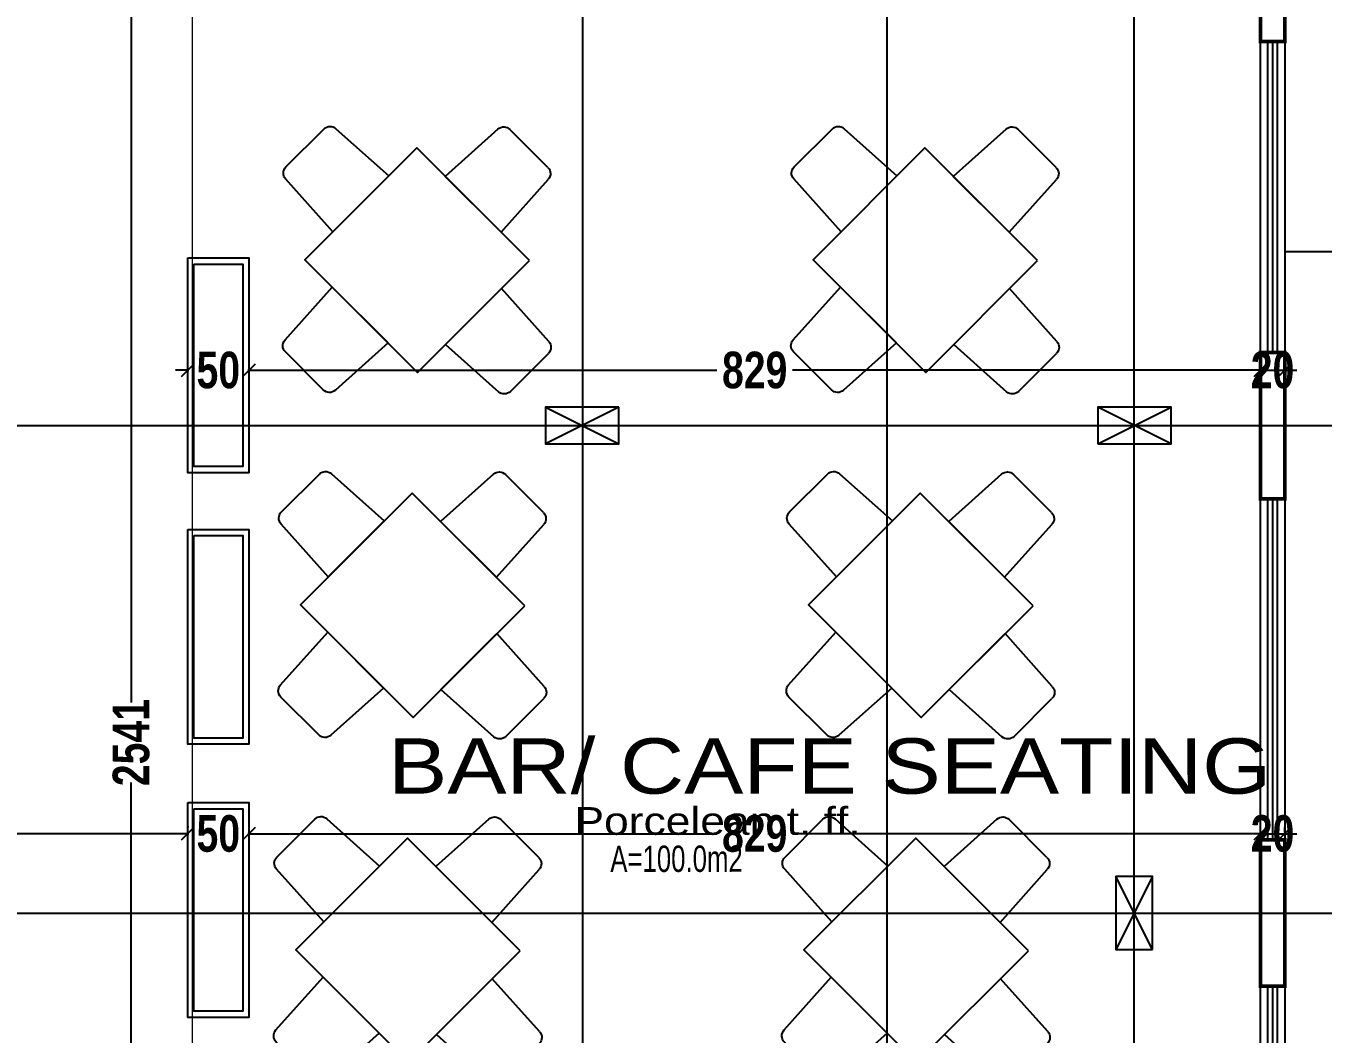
# Model space of a CAD drawing. Extents: x 285329 to 658348, y -83126 to -16980.
# Drawn here: x 337257 to 338321, y -41072 to -40245 of the extents above; entities that cross this region are included whole.
import ezdxf

# ---------------------------------------------------------------- set-up
doc = ezdxf.new("R2010")
doc.units = 0
doc.layers.get('0').update_dxf_attribs({"linetype": 'CONTINUOUS'})
doc.layers.get('DEFPOINTS').update_dxf_attribs({"color": 9, "linetype": 'CONTINUOUS'})
for name, color, linetype, lineweight in [('A-text finishing', 6, 'CONTINUOUS', 13), ('A-text function', 30, 'CONTINUOUS', 20), ('VIS', 8, 'CONTINUOUS', 18)]:
    doc.layers.add(name, color=color, linetype=linetype, lineweight=lineweight)
for name, color, linetype in [('AXIS', 1, 'CONTINUOUS'), ('COLUMN', 5, 'CONTINUOUS'), ('FURNITURE', 4, 'CONTINUOUS'), ('TEXT', 3, 'CONTINUOUS'), ('WALL', 7, 'CONTINUOUS'), ('WALL1', 2, 'CONTINUOUS')]:
    doc.layers.add(name, color=color, linetype=linetype)
doc.styles.add('ARIAL', font='BOD_CB.TTF', dxfattribs={"width": 1.2})
doc.styles.add('CITYBLUEPRINT', font='cityb___.ttf', dxfattribs={"width": 0.8})
doc.styles.get("Standard").update_dxf_attribs({"font": 'sanss___.ttf', "height": 15})
doc.dimstyles.new('50', dxfattribs={"dimtxt": 30, "dimasz": 10, "dimexe": 5, "dimexo": 6, "dimgap": 5, "dimtad": 0, "dimdec": 0, "dimdsep": 46, "dimtxsty": 'CITYBLUEPRINT', "dimblk1": 'OBLIQUE', "dimblk2": 'OBLIQUE', "dimsah": 1, "dimcen": 0.05, "dimdle": 0.03, "dimclre": 22, "dimclrt": 7, "dimadec": 0, "dimazin": 0, "dimtfac": 1, "dimtdec": 0, "dimtix": 1, "dimtmove": 0, "dimatfit": 3, "dimldrblk": 'OBLIQUE', "dimfxl": 1, "dimtolj": 1, "dimtzin": 0, "dimarcsym": 0})

# ---------------------------------------------------------------- blocks, each defined once
blk = doc.blocks.new('T')
at = {"layer": 'FURNITURE'}
for p, q in [((59.79, 45), (29.25, 45)), ((24.26, 40.28), (22.02, 0)), ((67.02, 0), (64.78, 40.28)), ((67.02, 0), (22.02, 0)), ((0, -22.5), (-40.28, -24.74)), ((0, -22.5), (0, -67.5)), ((90.71, -22.5), (130.99, -24.74)), ((90.71, -22.5), (90.71, -67.5)), ((-45, -29.73), (-45, -60.27)), ((135.71, -29.73), (135.71, -60.27)), ((-40.28, -65.26), (0, -67.5)), ((130.99, -65.26), (90.71, -67.5)), ((67.86, -90), (22.86, -90)), ((25.09, -130.28), (22.86, -90)), ((67.86, -90), (65.62, -130.28)), ((60.63, -135), (30.09, -135))]:
    blk.add_line(p, q, dxfattribs=at)
blk.add_lwpolyline([(90.71, -90), (0, -90), (0, 0), (90.71, 0)], close=True, dxfattribs=at)
for centre, start, end in [((29.25, 40), 90, 176.82017), ((59.79, 40), 3.17983, 90), ((-40, -29.73), 93.17983, 180), ((130.71, -29.73), 0, 86.82017), ((-40, -60.27), 180, 266.82017), ((130.71, -60.27), 273.17983, 0), ((30.09, -130), 183.17983, 270), ((60.63, -130), 270, 356.82017)]:
    blk.add_arc(centre, 5, start, end, dxfattribs=at)
at = {"layer": 'WALL'}
blk.add_line((124.22, -65), (124.22, -65), dxfattribs=at)
blk = doc.blocks.new('COLUMN')
at = {"layer": 'AXIS'}
for p, q in [((236924.7, -9644.3), (236984.7, -9674.3)), ((236984.7, -9644.3), (236924.7, -9674.3))]:
    blk.add_line(p, q, dxfattribs=at)
at = {"layer": 'COLUMN'}
blk.add_lwpolyline([(236924.7, -9644.3), (236984.7, -9644.3), (236984.7, -9674.3), (236924.7, -9674.3)], close=True, dxfattribs=at)
blk = doc.blocks.new('cbcb')
at = {"layer": 'AXIS'}
for p, q in [((328671.3, -10741.8), (328670.7, -14326.1)), ((329123.2, -10741.8), (329122.7, -14326.1)), ((327229.2, -12204), (329570.3, -12204)), ((327222.6, -12603.7), (329572, -12603.7))]:
    blk.add_line(p, q, dxfattribs=at)
at = {"layer": 'WALL', "linetype": 'Continuous', "ltscale": 3}
blk.add_lwpolyline([(329108.2, -12211.8), (329108, -12211.8)], dxfattribs=at)
at = {"layer": 'WALL', "linetype": 'Continuous', "xscale": -1}
blk.add_blockref('COLUMN', (565625.4, -2544.7), dxfattribs=at)
for p, rotation in [((92168.8, -21863.3), 180), ((338782.5, -249558.4), 270)]:
    blk.add_blockref('COLUMN', p, dxfattribs=dict(at, rotation=rotation))
blk = doc.blocks.new('_Oblique')
at = {"color": 0, "lineweight": -2}
blk.add_line((-0.5, -0.5), (0.5, 0.5), dxfattribs=at)
blk = doc.blocks.new('*D2259')
at = {"layer": 'DEFPOINTS', "color": 0, "linetype": 'Continuous', "lineweight": 5, "transparency": 16777216}
for p in [(337393.6, -39562.5), (337339.4, -42103.4), (337343.6, -42103.4)]:
    blk.add_point(p, dxfattribs=at)
at = {"layer": 'VIS', "color": 22, "linetype": 'Continuous', "lineweight": -2, "transparency": 16777216}
for p, q in [((337387.6, -39562.5), (337338.6, -39562.5)), ((337345.4, -42103.4), (337348.6, -42103.4))]:
    blk.add_line(p, q, dxfattribs=at)
at = {"layer": 'VIS', "color": 0, "linetype": 'Continuous', "lineweight": -2, "transparency": 16777216}
for p, q in [((337343.6, -39562.5), (337343.6, -40800.1)), ((337343.6, -42103.5), (337343.6, -40865.8))]:
    blk.add_line(p, q, dxfattribs=at)
at = {"layer": 'VIS', "color": 0, "linetype": 'Continuous', "lineweight": -2, "transparency": 16777216, "xscale": 10, "yscale": 10, "zscale": 10}
for p, rotation in [((337343.6, -39562.5), 90), ((337343.6, -42103.4), 270)]:
    blk.add_blockref('_Oblique', p, dxfattribs=dict(at, rotation=rotation))
at = {"layer": 'VIS', "color": 7, "linetype": 'Continuous', "lineweight": 5, "transparency": 16777216, "insert": (337343.6, -40833), "char_height": 30, "attachment_point": 5, "rotation": 90, "style": 'CITYBLUEPRINT'}
blk.add_mtext('\\A1;2541', dxfattribs=at)
blk = doc.blocks.new('*D2269')
at = {"layer": 'DEFPOINTS', "color": 0, "linetype": 'Continuous', "lineweight": 5, "transparency": 16777216}
for p in [(337963, -40149.3), (337963, -42253.6), (337977.9, -42253.6)]:
    blk.add_point(p, dxfattribs=at)
at = {"layer": 'VIS', "color": 22, "linetype": 'Continuous', "lineweight": -2, "transparency": 16777216}
for p, q in [((337957, -40149.3), (337958, -40149.3)), ((337971.9, -42253.6), (337958, -42253.6))]:
    blk.add_line(p, q, dxfattribs=at)
at = {"layer": 'VIS', "color": 0, "linetype": 'Continuous', "lineweight": -2, "transparency": 16777216}
for p, q in [((337963, -40149.3), (337963, -41165.3)), ((337963, -42253.6), (337963, -41237.6))]:
    blk.add_line(p, q, dxfattribs=at)
at = {"layer": 'VIS', "color": 0, "linetype": 'Continuous', "lineweight": -2, "transparency": 16777216, "xscale": 10, "yscale": 10, "zscale": 10}
for p, rotation in [((337963, -40149.3), 90), ((337963, -42253.6), 270)]:
    blk.add_blockref('_Oblique', p, dxfattribs=dict(at, rotation=rotation))
at = {"layer": 'VIS', "color": 7, "linetype": 'Continuous', "lineweight": 5, "transparency": 16777216, "insert": (337963, -41201.5), "char_height": 30, "attachment_point": 5, "rotation": 90, "style": 'CITYBLUEPRINT'}
blk.add_mtext('\\A1;2104', dxfattribs=at)
blk = doc.blocks.new('*D2314')
at = {"layer": 'DEFPOINTS', "color": 0, "linetype": 'Continuous', "lineweight": 5, "transparency": 16777216}
for p in [(337440.1, -40527.7), (338269.2, -40524), (338269.2, -40527.7)]:
    blk.add_point(p, dxfattribs=at)
at = {"layer": 'VIS', "color": 22, "linetype": 'Continuous', "lineweight": -2, "transparency": 16777216}
for p, q in [((337440.1, -40521.7), (337440.1, -40522.7)), ((338269.2, -40530), (338269.2, -40532.7))]:
    blk.add_line(p, q, dxfattribs=at)
at = {"layer": 'VIS', "color": 0, "linetype": 'Continuous', "lineweight": -2, "transparency": 16777216}
for p, q in [((337440.1, -40527.7), (337823.7, -40527.7)), ((338269.3, -40527.7), (337885.6, -40527.7))]:
    blk.add_line(p, q, dxfattribs=at)
at = {"layer": 'VIS', "color": 0, "linetype": 'Continuous', "lineweight": -2, "transparency": 16777216, "xscale": 10, "yscale": 10, "zscale": 10, "rotation": 180}
blk.add_blockref('_Oblique', (337440.1, -40527.7), dxfattribs=at)
at = {"layer": 'VIS', "color": 0, "linetype": 'Continuous', "lineweight": -2, "transparency": 16777216, "xscale": 10, "yscale": 10, "zscale": 10}
blk.add_blockref('_Oblique', (338269.2, -40527.7), dxfattribs=at)
at = {"layer": 'VIS', "color": 7, "linetype": 'Continuous', "lineweight": 5, "transparency": 16777216, "insert": (337854.7, -40527.7), "char_height": 30, "attachment_point": 5, "style": 'CITYBLUEPRINT'}
blk.add_mtext('\\A1;829', dxfattribs=at)
blk = doc.blocks.new('*D2315')
at = {"layer": 'DEFPOINTS', "color": 0, "linetype": 'Continuous', "lineweight": 5, "transparency": 16777216}
for p in [(338269.2, -40524), (338289.2, -40524), (338289.2, -40527.7)]:
    blk.add_point(p, dxfattribs=at)
at = {"layer": 'VIS', "color": 0, "linetype": 'Continuous', "lineweight": -2, "transparency": 16777216}
for p, q in [((338269.2, -40527.7), (338259.2, -40527.7)), ((338269.2, -40527.7), (338289.2, -40527.7)), ((338289.2, -40527.7), (338299.2, -40527.7))]:
    blk.add_line(p, q, dxfattribs=at)
at = {"layer": 'VIS', "color": 22, "linetype": 'Continuous', "lineweight": -2, "transparency": 16777216}
for p, q in [((338269.2, -40530), (338269.2, -40532.7)), ((338289.2, -40530), (338289.2, -40532.7))]:
    blk.add_line(p, q, dxfattribs=at)
at = {"layer": 'VIS', "color": 0, "linetype": 'Continuous', "lineweight": -2, "transparency": 16777216, "xscale": 10, "yscale": 10, "zscale": 10}
blk.add_blockref('_Oblique', (338269.2, -40527.7), dxfattribs=at)
at = {"layer": 'VIS', "color": 0, "linetype": 'Continuous', "lineweight": -2, "transparency": 16777216, "xscale": 10, "yscale": 10, "zscale": 10, "rotation": 180}
blk.add_blockref('_Oblique', (338289.2, -40527.7), dxfattribs=at)
at = {"layer": 'VIS', "color": 7, "linetype": 'Continuous', "lineweight": 5, "transparency": 16777216, "insert": (338279.2, -40527.7), "char_height": 30, "attachment_point": 5, "style": 'CITYBLUEPRINT'}
blk.add_mtext('\\A1;20', dxfattribs=at)
blk = doc.blocks.new('*D2319')
at = {"layer": 'DEFPOINTS', "color": 0, "linetype": 'Continuous', "lineweight": 5, "transparency": 16777216}
for p in [(336658, -40883.1), (337389.9, -40907.7), (337389.9, -40907.7)]:
    blk.add_point(p, dxfattribs=at)
at = {"layer": 'VIS', "color": 22, "linetype": 'Continuous', "lineweight": -2, "transparency": 16777216}
for p, q in [((336658, -40889.1), (336658, -40912.7)), ((337389.9, -40901.7), (337389.9, -40902.7))]:
    blk.add_line(p, q, dxfattribs=at)
at = {"layer": 'VIS', "color": 0, "linetype": 'Continuous', "lineweight": -2, "transparency": 16777216}
for p, q in [((336657.9, -40907.7), (336994.4, -40907.7)), ((337389.9, -40907.7), (337053.5, -40907.7))]:
    blk.add_line(p, q, dxfattribs=at)
at = {"layer": 'VIS', "color": 0, "linetype": 'Continuous', "lineweight": -2, "transparency": 16777216, "xscale": 10, "yscale": 10, "zscale": 10, "rotation": 180}
blk.add_blockref('_Oblique', (336658, -40907.7), dxfattribs=at)
at = {"layer": 'VIS', "color": 0, "linetype": 'Continuous', "lineweight": -2, "transparency": 16777216, "xscale": 10, "yscale": 10, "zscale": 10}
blk.add_blockref('_Oblique', (337389.9, -40907.7), dxfattribs=at)
at = {"layer": 'VIS', "color": 7, "linetype": 'Continuous', "lineweight": 5, "transparency": 16777216, "insert": (337023.9, -40907.7), "char_height": 30, "attachment_point": 5, "style": 'CITYBLUEPRINT'}
blk.add_mtext('\\A1;732', dxfattribs=at)
blk = doc.blocks.new('*D2320')
at = {"layer": 'DEFPOINTS', "color": 0, "linetype": 'Continuous', "lineweight": 5, "transparency": 16777216}
for p in [(337389.9, -40907.7), (337440.1, -40906.3), (337440.1, -40907.7)]:
    blk.add_point(p, dxfattribs=at)
at = {"layer": 'VIS', "color": 22, "linetype": 'Continuous', "lineweight": -2, "transparency": 16777216}
for p, q in [((337389.9, -40901.7), (337389.9, -40902.7)), ((337440.1, -40912.3), (337440.1, -40912.7))]:
    blk.add_line(p, q, dxfattribs=at)
at = {"layer": 'VIS', "color": 0, "linetype": 'Continuous', "lineweight": -2, "transparency": 16777216}
for p, q in [((337389.9, -40907.7), (337379.9, -40907.7)), ((337389.9, -40907.7), (337390.9, -40907.7)), ((337440.1, -40907.7), (337439.1, -40907.7)), ((337440.1, -40907.7), (337450.1, -40907.7))]:
    blk.add_line(p, q, dxfattribs=at)
at = {"layer": 'VIS', "color": 0, "linetype": 'Continuous', "lineweight": -2, "transparency": 16777216, "xscale": 10, "yscale": 10, "zscale": 10}
blk.add_blockref('_Oblique', (337389.9, -40907.7), dxfattribs=at)
at = {"layer": 'VIS', "color": 0, "linetype": 'Continuous', "lineweight": -2, "transparency": 16777216, "xscale": 10, "yscale": 10, "zscale": 10, "rotation": 180}
blk.add_blockref('_Oblique', (337440.1, -40907.7), dxfattribs=at)
at = {"layer": 'VIS', "color": 7, "linetype": 'Continuous', "lineweight": 5, "transparency": 16777216, "insert": (337415, -40907.7), "char_height": 30, "attachment_point": 5, "style": 'CITYBLUEPRINT'}
blk.add_mtext('\\A1;50', dxfattribs=at)
blk = doc.blocks.new('*D2321')
at = {"layer": 'DEFPOINTS', "color": 0, "linetype": 'Continuous', "lineweight": 5, "transparency": 16777216}
for p in [(337440.1, -40906.3), (338269.2, -40907.7), (338269.2, -40912.7)]:
    blk.add_point(p, dxfattribs=at)
at = {"layer": 'VIS', "color": 22, "linetype": 'Continuous', "lineweight": -2, "transparency": 16777216}
for p, q in [((338269.2, -40906.7), (338269.2, -40902.7)), ((337440.1, -40912.3), (337440.1, -40912.7))]:
    blk.add_line(p, q, dxfattribs=at)
at = {"layer": 'VIS', "color": 0, "linetype": 'Continuous', "lineweight": -2, "transparency": 16777216}
for p, q in [((337440.1, -40907.7), (337823.7, -40907.7)), ((338269.3, -40907.7), (337885.6, -40907.7))]:
    blk.add_line(p, q, dxfattribs=at)
at = {"layer": 'VIS', "color": 0, "linetype": 'Continuous', "lineweight": -2, "transparency": 16777216, "xscale": 10, "yscale": 10, "zscale": 10, "rotation": 180}
blk.add_blockref('_Oblique', (337440.1, -40907.7), dxfattribs=at)
at = {"layer": 'VIS', "color": 0, "linetype": 'Continuous', "lineweight": -2, "transparency": 16777216, "xscale": 10, "yscale": 10, "zscale": 10}
blk.add_blockref('_Oblique', (338269.2, -40907.7), dxfattribs=at)
at = {"layer": 'VIS', "color": 7, "linetype": 'Continuous', "lineweight": 5, "transparency": 16777216, "insert": (337854.7, -40907.7), "char_height": 30, "attachment_point": 5, "style": 'CITYBLUEPRINT'}
blk.add_mtext('\\A1;829', dxfattribs=at)
blk = doc.blocks.new('*D2322')
at = {"layer": 'DEFPOINTS', "color": 0, "linetype": 'Continuous', "lineweight": 5, "transparency": 16777216}
for p in [(338269.2, -40912.7), (338289.2, -40907.7), (338289.2, -40912.7)]:
    blk.add_point(p, dxfattribs=at)
at = {"layer": 'VIS', "color": 22, "linetype": 'Continuous', "lineweight": -2, "transparency": 16777216}
for p, q in [((338269.2, -40906.7), (338269.2, -40902.7)), ((338289.2, -40906.7), (338289.2, -40902.7))]:
    blk.add_line(p, q, dxfattribs=at)
at = {"layer": 'VIS', "color": 0, "linetype": 'Continuous', "lineweight": -2, "transparency": 16777216}
for p, q in [((338269.2, -40907.7), (338259.2, -40907.7)), ((338269.2, -40907.7), (338289.2, -40907.7)), ((338289.2, -40907.7), (338299.2, -40907.7))]:
    blk.add_line(p, q, dxfattribs=at)
at = {"layer": 'VIS', "color": 0, "linetype": 'Continuous', "lineweight": -2, "transparency": 16777216, "xscale": 10, "yscale": 10, "zscale": 10}
blk.add_blockref('_Oblique', (338269.2, -40907.7), dxfattribs=at)
at = {"layer": 'VIS', "color": 0, "linetype": 'Continuous', "lineweight": -2, "transparency": 16777216, "xscale": 10, "yscale": 10, "zscale": 10, "rotation": 180}
blk.add_blockref('_Oblique', (338289.2, -40907.7), dxfattribs=at)
at = {"layer": 'VIS', "color": 7, "linetype": 'Continuous', "lineweight": 5, "transparency": 16777216, "insert": (338279.2, -40907.7), "char_height": 30, "attachment_point": 5, "style": 'CITYBLUEPRINT'}
blk.add_mtext('\\A1;20', dxfattribs=at)
blk = doc.blocks.new('*D2323')
at = {"layer": 'DEFPOINTS', "color": 0, "linetype": 'Continuous', "lineweight": 5, "transparency": 16777216}
for p in [(337389.9, -40527.7), (337389.9, -40532), (337440.1, -40527.7)]:
    blk.add_point(p, dxfattribs=at)
at = {"layer": 'VIS', "color": 22, "linetype": 'Continuous', "lineweight": -2, "transparency": 16777216}
for p, q in [((337440.1, -40521.7), (337440.1, -40522.7)), ((337389.9, -40526), (337389.9, -40522.7))]:
    blk.add_line(p, q, dxfattribs=at)
at = {"layer": 'VIS', "color": 0, "linetype": 'Continuous', "lineweight": -2, "transparency": 16777216}
for p, q in [((337389.9, -40527.7), (337379.9, -40527.7)), ((337389.9, -40527.7), (337390.9, -40527.7)), ((337440.1, -40527.7), (337439.1, -40527.7)), ((337440.1, -40527.7), (337450.1, -40527.7))]:
    blk.add_line(p, q, dxfattribs=at)
at = {"layer": 'VIS', "color": 0, "linetype": 'Continuous', "lineweight": -2, "transparency": 16777216, "xscale": 10, "yscale": 10, "zscale": 10}
blk.add_blockref('_Oblique', (337389.9, -40527.7), dxfattribs=at)
at = {"layer": 'VIS', "color": 0, "linetype": 'Continuous', "lineweight": -2, "transparency": 16777216, "xscale": 10, "yscale": 10, "zscale": 10, "rotation": 180}
blk.add_blockref('_Oblique', (337440.1, -40527.7), dxfattribs=at)
at = {"layer": 'VIS', "color": 7, "linetype": 'Continuous', "lineweight": 5, "transparency": 16777216, "insert": (337415, -40527.7), "char_height": 30, "attachment_point": 5, "style": 'CITYBLUEPRINT'}
blk.add_mtext('\\A1;50', dxfattribs=at)

msp = doc.modelspace()

# ---------------------------------------------------------------- linework, layer by layer
at = {"layer": 'FURNITURE', "ltscale": 3}
msp.add_line((338339.25, -40430.51), (338289.25, -40430.51), dxfattribs=at)
for points in [[(338269.25, -40258.29), (338289.25, -40258.29), (338289.25, -40513.04), (338269.25, -40513.04)], [(338283.07, -40513.04), (338275.42, -40513.04), (338275.42, -40258.29), (338283.07, -40258.29)], [(337389.91, -40435.67), (337440.12, -40435.67), (337440.12, -40611.73), (337389.91, -40611.73)], [(337394.91, -40440.67), (337435.12, -40440.67), (337435.12, -40606.73), (337394.91, -40606.73)], [(338269.25, -40633.04), (338289.25, -40633.04), (338289.25, -40912.71), (338269.25, -40912.71)], [(338283.07, -40912.71), (338275.42, -40912.71), (338275.42, -40633.04), (338283.07, -40633.04)], [(337389.91, -40658.25), (337440.12, -40658.25), (337440.12, -40834.3), (337389.91, -40834.3)], [(337394.91, -40663.25), (337435.12, -40663.25), (337435.12, -40829.3), (337394.91, -40829.3)], [(337389.91, -40882.19), (337440.12, -40882.19), (337440.12, -41058.25), (337389.91, -41058.25)], [(337394.91, -40887.19), (337435.12, -40887.19), (337435.12, -41053.25), (337394.91, -41053.25)], [(338269.25, -41032.71), (338289.25, -41032.71), (338289.25, -41287.71), (338269.25, -41287.71)], [(338283.07, -41287.71), (338275.42, -41287.71), (338275.42, -41032.71), (338283.07, -41032.71)]]:
    msp.add_lwpolyline(points, close=True, dxfattribs=at)
at = {"layer": 'VIS', "linetype": 'Continuous', "lineweight": 5}
msp.add_line((337393.61, -40178.29), (337393.61, -41876.03), dxfattribs=at)
at = {"layer": 'WALL', "linetype": 'Continuous', "const_width": 3}
for points in [[(338269.25, -39918.54), (338269.25, -40258.29), (338289.25, -40258.29), (338289.25, -39918.54)], [(338289.25, -40573.04), (338289.25, -40513.04), (338269.25, -40513.04), (338269.25, -40573.04), (338269.25, -40633.04), (338289.25, -40633.04), (338289.25, -40573.04)], [(338289.25, -40972.71), (338289.25, -40912.71), (338269.25, -40912.71), (338269.25, -40972.71), (338269.25, -41032.71), (338289.25, -41032.71), (338289.25, -40972.71)]]:
    msp.add_lwpolyline(points, dxfattribs=at)
at = {"layer": 'WALL', "linetype": 'Continuous'}
for points in [[(338289.25, -39918.54), (338289.25, -40258.29), (338269.25, -40258.29), (338269.25, -39918.54)], [(338269.25, -40068.54), (338269.25, -40258.29), (338289.25, -40258.29), (338289.25, -39918.54)]]:
    msp.add_lwpolyline(points, dxfattribs=at)
for points in [[(338269.25, -40513.04), (338289.25, -40513.04), (338289.25, -40633.04), (338269.25, -40633.04)], [(338269.25, -40912.71), (338289.25, -40912.71), (338289.25, -41032.71), (338269.25, -41032.71)]]:
    msp.add_lwpolyline(points, close=True, dxfattribs=at)
at = {"layer": 'WALL1'}
for p, q in [((338279.25, -40258.29), (338279.25, -40513.04)), ((338279.25, -40633.04), (338279.25, -40912.71)), ((338279.25, -41032.71), (338279.25, -41287.71))]:
    msp.add_line(p, q, dxfattribs=at)

# ---------------------------------------------------------------- block references
at = {"layer": 'VIS', "linetype": 'Continuous', "lineweight": 5}
msp.add_blockref('cbcb', (9042.55, -28369.04), dxfattribs=at)
at = {"layer": 'WALL1', "xscale": -1.440000000011355, "yscale": 1.440000000002328, "zscale": 1.439999999999999, "rotation": 134.9999999999999}
for p in [(337486, -40437.1), (337902.57, -40437.1), (337482.27, -40720.01), (337898.83, -40720.01), (337478.53, -41002.91), (337895.09, -41002.91)]:
    msp.add_blockref('T', p, dxfattribs=at)

# ---------------------------------------------------------------- texts
at = {"layer": 'A-text finishing', "style": 'ARIAL', "width": 1.2}
msp.add_text('Porcelean t. ff.', height=22.68, dxfattribs=at).set_placement((337706.94, -40908.6))
at = {"layer": 'A-text function', "insert": (337554.17, -40829.51), "char_height": 45.36, "width": 1374.1926, "attachment_point": 1, "style": 'ARIAL'}
msp.add_mtext('BAR/ CAFE SEATING', dxfattribs=at)
at = {"layer": 'TEXT', "width": 0.7}
msp.add_text('A=100.0m2', height=21.6, rotation=0.12695, dxfattribs=at).set_placement((337736.33, -40939.17))

# ---------------------------------------------------------------- dimensions: what is measured, and where the dimension line sits
at = {"layer": 'VIS', "linetype": 'Continuous', "lineweight": 5}
for base, p1, p2, picture, middle in [((337343.62, -42103.43), (337393.61, -39562.51), (337339.44, -42103.43), '*D2259', (337343.62, -40832.97)), ((337963, -42253.58), (337963, -40149.34), (337977.89, -42253.58), '*D2269', (337963, -41201.46))]:
    dim = msp.add_linear_dim(base=base, p1=p1, p2=p2, angle=90, dimstyle='50', override={"dimtmove": 1}, dxfattribs=at)
    dim.commit()
    dim.dimension.update_dxf_attribs({"geometry": picture, "text_midpoint": middle})
for base, p1, p2, picture, middle in [((337389.91, -40527.69), (337440.12, -40527.69), (337389.91, -40532.03), '*D2323', (337415.01, -40527.69)), ((338269.25, -40527.69), (337440.12, -40527.69), (338269.25, -40524.02), '*D2314', (337854.68, -40527.69)), ((338289.25, -40527.69), (338269.25, -40524.02), (338289.25, -40524.02), '*D2315', (338279.25, -40527.69)), ((337389.91, -40907.74), (336657.97, -40883.09), (337389.91, -40907.74), '*D2319', (337023.94, -40907.74)), ((337440.12, -40907.74), (337389.91, -40907.74), (337440.12, -40906.31), '*D2320', (337415.01, -40907.74)), ((338269.25, -40907.74), (337440.12, -40906.31), (338269.25, -40912.71), '*D2321', (337854.68, -40907.74)), ((338289.25, -40907.74), (338269.25, -40912.71), (338289.25, -40912.71), '*D2322', (338279.25, -40907.74))]:
    dim = msp.add_linear_dim(base=base, p1=p1, p2=p2, dimstyle='50', override={"dimtmove": 1}, dxfattribs=at)
    dim.commit()
    dim.dimension.update_dxf_attribs({"geometry": picture, "text_midpoint": middle})

doc.saveas('drawing.dxf')
